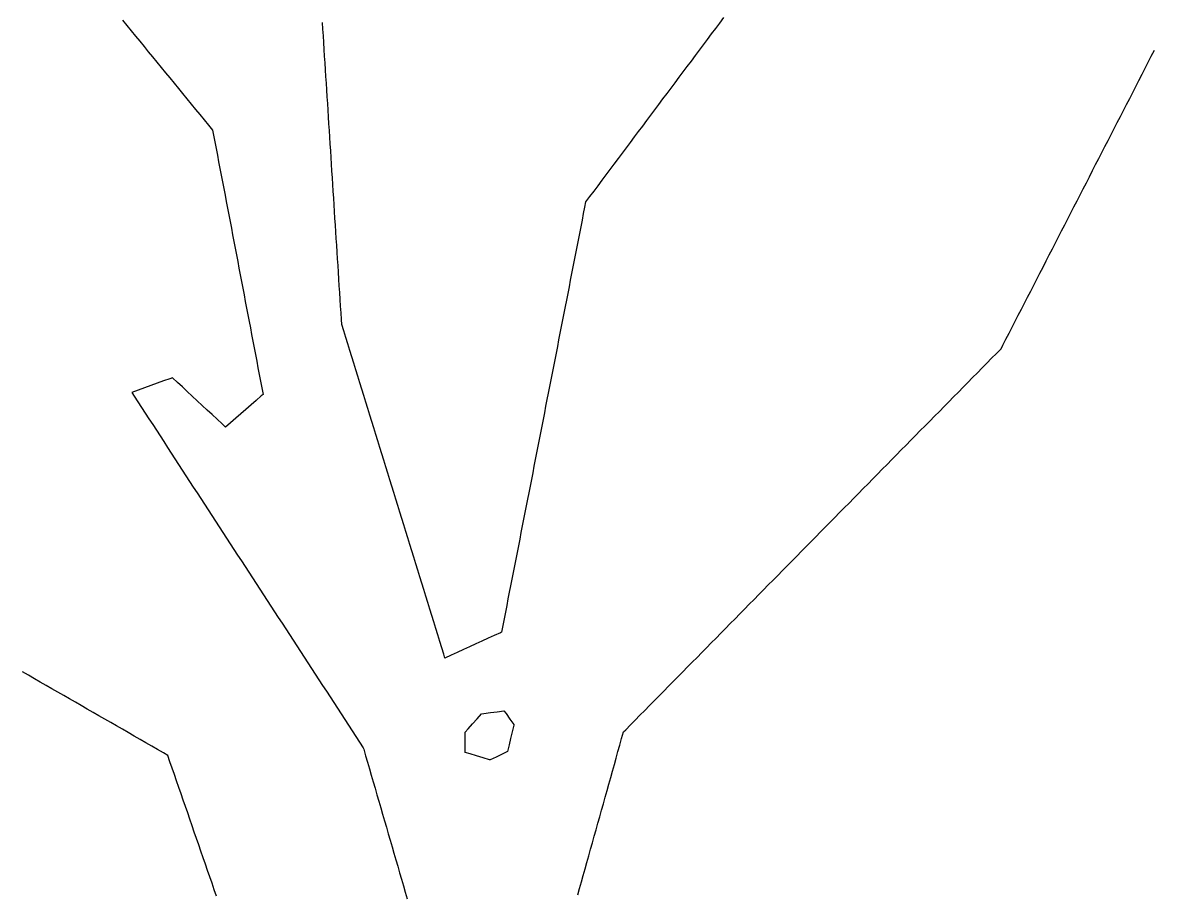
# Model space of a CAD drawing. Header units: millimetres. Extents: x 230 to 3347, y 514 to 5196.
# Drawn here: x 1522.8 to 1689.9, y 4917.3 to 5046.1 of the extents above; entities that cross this region are included whole.
import ezdxf

# ---------------------------------------------------------------- set-up
doc = ezdxf.new("R2010")
doc.units = ezdxf.units.MM
for name, color, linetype in [('ALL_HOLES', 1, 'Continuous'), ('ALL_ISLANDS', 7, 'Continuous'), ('OUTLINE_ISLAND_01', 7, 'Continuous'), ('OUTLINE_ISLAND_01_HOLE_290', 1, 'Continuous')]:
    doc.layers.add(name, color=color, linetype=linetype)

msp = doc.modelspace()

# ---------------------------------------------------------------- linework, layer by layer
at = {"layer": 'ALL_HOLES'}
msp.add_lwpolyline([(1588.1415, 4938.2715), (1588.1415, 4939.2715), (1588.1415, 4940.2715), (1588.1415, 4941.2715), (1588.5669, 4941.7505), (1589.231, 4942.4981), (1589.895, 4943.2458), (1590.5591, 4943.9935), (1590.897, 4944.0374), (1591.8887, 4944.1661), (1592.8804, 4944.2948), (1593.8721, 4944.4235), (1594.1696, 4944.0072), (1594.7511, 4943.1936), (1595.3325, 4942.38), (1595.3142, 4942.303), (1595.083, 4941.3301), (1594.8518, 4940.3572), (1594.6206, 4939.3842), (1594.3895, 4938.4113), (1593.6196, 4938.0366), (1592.7204, 4937.5989), (1591.8213, 4937.1613), (1591.7417, 4937.1852), (1590.7844, 4937.4741), (1589.827, 4937.7629), (1588.8696, 4938.0518)], close=True, dxfattribs=at)
at = {"layer": 'ALL_ISLANDS'}
for points in [[(1537.5503, 5046.4392), (1538.1837, 5045.6654), (1538.8171, 5044.8915), (1539.4505, 5044.1177), (1540.0838, 5043.3439), (1540.7172, 5042.57), (1541.3506, 5041.7962), (1541.984, 5041.0224), (1542.6174, 5040.2485), (1543.2508, 5039.4747), (1543.8842, 5038.7009), (1544.5176, 5037.927), (1545.1509, 5037.1532), (1545.7843, 5036.3794), (1546.4177, 5035.6055), (1547.0511, 5034.8317), (1547.6845, 5034.0579), (1548.3179, 5033.284), (1548.9513, 5032.5102), (1549.5847, 5031.7363), (1550.218, 5030.9625), (1550.8514, 5030.1887), (1550.9887, 5029.4683), (1551.1758, 5028.486), (1551.363, 5027.5037), (1551.5501, 5026.5213), (1551.7373, 5025.539), (1551.9244, 5024.5567), (1552.1116, 5023.5743), (1552.2987, 5022.592), (1552.4859, 5021.6097), (1552.673, 5020.6274), (1552.8602, 5019.645), (1553.0473, 5018.6627), (1553.2345, 5017.6804), (1553.4216, 5016.698), (1553.6088, 5015.7157), (1553.7959, 5014.7334), (1553.9831, 5013.751), (1554.1702, 5012.7687), (1554.3574, 5011.7864), (1554.5445, 5010.804), (1554.7317, 5009.8217), (1554.9188, 5008.8394), (1555.106, 5007.857), (1555.2931, 5006.8747), (1555.4803, 5005.8924), (1555.6674, 5004.9101), (1555.8546, 5003.9277), (1556.0417, 5002.9454), (1556.2289, 5001.9631), (1556.416, 5000.9807), (1556.6032, 4999.9984), (1556.7903, 4999.0161), (1556.9775, 4998.0337), (1557.1646, 4997.0514), (1557.3518, 4996.0691), (1557.5389, 4995.0867), (1557.7261, 4994.1044), (1557.9132, 4993.1221), (1558.1004, 4992.1397), (1558.2875, 4991.1574), (1558.0308, 4990.9337), (1557.2768, 4990.2767), (1556.5229, 4989.6198), (1555.7689, 4988.9629), (1555.015, 4988.3059), (1554.261, 4987.649), (1553.5071, 4986.992), (1552.7532, 4986.3351), (1552.2354, 4986.8165), (1551.5031, 4987.4974), (1550.7707, 4988.1784), (1550.0384, 4988.8593), (1549.3061, 4989.5402), (1548.5737, 4990.2212), (1547.8414, 4990.9021), (1547.109, 4991.583), (1546.3767, 4992.264), (1545.6443, 4992.9449), (1544.912, 4993.6258), (1544.5395, 4993.4917), (1543.5986, 4993.1529), (1542.6578, 4992.8141), (1541.7169, 4992.4753), (1540.7761, 4992.1365), (1539.8352, 4991.7976), (1538.8944, 4991.4588), (1539.2639, 4990.8913), (1539.8096, 4990.0533), (1540.3553, 4989.2153), (1540.9009, 4988.3773), (1541.4466, 4987.5393), (1541.9923, 4986.7013), (1542.538, 4985.8633), (1543.0836, 4985.0253), (1543.6293, 4984.1873), (1544.175, 4983.3493), (1544.7207, 4982.5113), (1545.2663, 4981.6733), (1545.812, 4980.8353), (1546.3577, 4979.9973), (1546.9034, 4979.1594), (1547.449, 4978.3214), (1547.9947, 4977.4834), (1548.5404, 4976.6454), (1549.0861, 4975.8074), (1549.6317, 4974.9694), (1550.1774, 4974.1314), (1550.7231, 4973.2934), (1551.2688, 4972.4554), (1551.8144, 4971.6174), (1552.3601, 4970.7794), (1552.9058, 4969.9414), (1553.4515, 4969.1034), (1553.9971, 4968.2654), (1554.5428, 4967.4274), (1555.0885, 4966.5894), (1555.6342, 4965.7514), (1556.1798, 4964.9134), (1556.7255, 4964.0754), (1557.2712, 4963.2374), (1557.8169, 4962.3994), (1558.3625, 4961.5614), (1558.9082, 4960.7234), (1559.4539, 4959.8854), (1559.9996, 4959.0474), (1560.5452, 4958.2094), (1561.0909, 4957.3714), (1561.6366, 4956.5334), (1562.1823, 4955.6954), (1562.7279, 4954.8574), (1563.2736, 4954.0194), (1563.8193, 4953.1814), (1564.365, 4952.3434), (1564.9106, 4951.5054), (1565.4563, 4950.6675), (1566.002, 4949.8295), (1566.5477, 4948.9915), (1567.0933, 4948.1535), (1567.639, 4947.3155), (1568.1847, 4946.4775), (1568.7304, 4945.6395), (1569.276, 4944.8015), (1569.8217, 4943.9635), (1570.3674, 4943.1255), (1570.9131, 4942.2875), (1571.4587, 4941.4495), (1572.0044, 4940.6115), (1572.5501, 4939.7735), (1573.0958, 4938.9355), (1573.1537, 4938.7361), (1573.4327, 4937.7758), (1573.7117, 4936.8155), (1573.9908, 4935.8553), (1574.2698, 4934.895), (1574.5488, 4933.9347), (1574.8278, 4932.9744), (1575.1069, 4932.0141), (1575.3859, 4931.0538), (1575.6649, 4930.0936), (1575.9439, 4929.1333), (1576.2229, 4928.173), (1576.502, 4927.2127), (1576.781, 4926.2524), (1577.06, 4925.2921), (1577.339, 4924.3319), (1577.6181, 4923.3716), (1577.8971, 4922.4113), (1578.1761, 4921.451), (1578.4551, 4920.4907), (1578.7342, 4919.5304), (1579.0132, 4918.5701), (1579.2922, 4917.6099), (1579.5712, 4916.6496)], [(1626.2805, 5046.8283), (1625.6818, 5046.0274), (1625.0831, 5045.2264), (1624.4844, 5044.4255), (1623.8856, 5043.6245), (1623.2869, 5042.8235), (1622.6882, 5042.0226), (1622.0895, 5041.2216), (1621.4908, 5040.4207), (1620.8921, 5039.6197), (1620.2933, 5038.8187), (1619.6946, 5038.0178), (1619.0959, 5037.2168), (1618.4972, 5036.4159), (1617.8985, 5035.6149), (1617.2997, 5034.8139), (1616.701, 5034.013), (1616.1023, 5033.212), (1615.5036, 5032.4111), (1614.9049, 5031.6101), (1614.3061, 5030.8091), (1613.7074, 5030.0082), (1613.1087, 5029.2072), (1612.51, 5028.4063), (1611.9113, 5027.6053), (1611.3126, 5026.8043), (1610.7138, 5026.0034), (1610.1151, 5025.2024), (1609.5164, 5024.4015), (1608.9177, 5023.6005), (1608.319, 5022.7995), (1607.7202, 5021.9986), (1607.1215, 5021.1976), (1606.5228, 5020.3967), (1605.9241, 5019.5957), (1605.7791, 5018.8537), (1605.5873, 5017.8722), (1605.3956, 5016.8908), (1605.2038, 5015.9093), (1605.012, 5014.9279), (1604.8202, 5013.9465), (1604.6285, 5012.965), (1604.4367, 5011.9836), (1604.2449, 5011.0022), (1604.0531, 5010.0207), (1603.8614, 5009.0393), (1603.6696, 5008.0578), (1603.4778, 5007.0764), (1603.2861, 5006.095), (1603.0943, 5005.1135), (1602.9025, 5004.1321), (1602.7107, 5003.1506), (1602.519, 5002.1692), (1602.3272, 5001.1878), (1602.1354, 5000.2063), (1601.9437, 4999.2249), (1601.7519, 4998.2434), (1601.5601, 4997.262), (1601.3683, 4996.2806), (1601.1766, 4995.2991), (1600.9848, 4994.3177), (1600.793, 4993.3362), (1600.6013, 4992.3548), (1600.4095, 4991.3734), (1600.2177, 4990.3919), (1600.0259, 4989.4105), (1599.8342, 4988.429), (1599.6424, 4987.4476), (1599.4506, 4986.4662), (1599.2588, 4985.4847), (1599.0671, 4984.5033), (1598.8753, 4983.5218), (1598.6835, 4982.5404), (1598.4918, 4981.559), (1598.3, 4980.5775), (1598.1082, 4979.5961), (1597.9164, 4978.6146), (1597.7247, 4977.6332), (1597.5329, 4976.6518), (1597.3411, 4975.6703), (1597.1494, 4974.6889), (1596.9576, 4973.7074), (1596.7658, 4972.726), (1596.574, 4971.7446), (1596.3823, 4970.7631), (1596.1905, 4969.7817), (1595.9987, 4968.8003), (1595.807, 4967.8188), (1595.6152, 4966.8374), (1595.4234, 4965.8559), (1595.2316, 4964.8745), (1595.0399, 4963.8931), (1594.8481, 4962.9116), (1594.6563, 4961.9302), (1594.4645, 4960.9487), (1594.2728, 4959.9673), (1594.081, 4958.9859), (1593.8892, 4958.0044), (1593.6975, 4957.023), (1593.5057, 4956.0415), (1593.3423, 4955.9667), (1592.4331, 4955.5502), (1591.524, 4955.1337), (1590.6149, 4954.7172), (1589.7057, 4954.3007), (1588.7966, 4953.8842), (1587.8875, 4953.4677), (1586.9783, 4953.0511), (1586.0692, 4952.6346), (1585.1601, 4952.2181), (1584.9874, 4952.7763), (1584.6919, 4953.7316), (1584.3963, 4954.687), (1584.1008, 4955.6423), (1583.8052, 4956.5976), (1583.5097, 4957.553), (1583.2142, 4958.5083), (1582.9186, 4959.4636), (1582.6231, 4960.419), (1582.3276, 4961.3743), (1582.032, 4962.3296), (1581.7365, 4963.2849), (1581.441, 4964.2403), (1581.1454, 4965.1956), (1580.8499, 4966.1509), (1580.5543, 4967.1063), (1580.2588, 4968.0616), (1579.9633, 4969.0169), (1579.6677, 4969.9723), (1579.3722, 4970.9276), (1579.0767, 4971.8829), (1578.7811, 4972.8383), (1578.4856, 4973.7936), (1578.1901, 4974.7489), (1577.8945, 4975.7043), (1577.599, 4976.6596), (1577.3034, 4977.6149), (1577.0079, 4978.5702), (1576.7124, 4979.5256), (1576.4168, 4980.4809), (1576.1213, 4981.4362), (1575.8258, 4982.3916), (1575.5302, 4983.3469), (1575.2347, 4984.3022), (1574.9391, 4985.2576), (1574.6436, 4986.2129), (1574.3481, 4987.1682), (1574.0525, 4988.1236), (1573.757, 4989.0789), (1573.4615, 4990.0342), (1573.1659, 4990.9896), (1572.8704, 4991.9449), (1572.5749, 4992.9002), (1572.2793, 4993.8556), (1571.9838, 4994.8109), (1571.6882, 4995.7662), (1571.3927, 4996.7215), (1571.0972, 4997.6769), (1570.8016, 4998.6322), (1570.5061, 4999.5875), (1570.2106, 5000.5429), (1569.915, 5001.4982), (1569.8691, 5002.2189), (1569.8056, 5003.2169), (1569.742, 5004.2149), (1569.6784, 5005.2129), (1569.6149, 5006.2108), (1569.5513, 5007.2088), (1569.4877, 5008.2068), (1569.4242, 5009.2048), (1569.3606, 5010.2027), (1569.297, 5011.2007), (1569.2335, 5012.1987), (1569.1699, 5013.1967), (1569.1063, 5014.1947), (1569.0428, 5015.1926), (1568.9792, 5016.1906), (1568.9156, 5017.1886), (1568.8521, 5018.1866), (1568.7885, 5019.1845), (1568.7249, 5020.1825), (1568.6614, 5021.1805), (1568.5978, 5022.1785), (1568.5342, 5023.1765), (1568.4707, 5024.1744), (1568.4071, 5025.1724), (1568.3435, 5026.1704), (1568.28, 5027.1684), (1568.2164, 5028.1663), (1568.1528, 5029.1643), (1568.0893, 5030.1623), (1568.0257, 5031.1603), (1567.9621, 5032.1583), (1567.8986, 5033.1562), (1567.835, 5034.1542), (1567.7715, 5035.1522), (1567.7079, 5036.1502), (1567.6443, 5037.1481), (1567.5808, 5038.1461), (1567.5172, 5039.1441), (1567.4536, 5040.1421), (1567.3901, 5041.1401), (1567.3265, 5042.138), (1567.2629, 5043.136), (1567.1994, 5044.134), (1567.1358, 5045.132), (1567.0722, 5046.1299)], [(1604.7783, 4917.2216), (1605.0478, 4918.1846), (1605.3173, 4919.1476), (1605.5869, 4920.1106), (1605.8564, 4921.0736), (1606.1259, 4922.0366), (1606.3954, 4922.9996), (1606.6649, 4923.9626), (1606.9345, 4924.9256), (1607.204, 4925.8886), (1607.4735, 4926.8516), (1607.743, 4927.8146), (1608.0125, 4928.7776), (1608.2821, 4929.7406), (1608.5516, 4930.7036), (1608.8211, 4931.6666), (1609.0906, 4932.6295), (1609.3601, 4933.5925), (1609.6297, 4934.5555), (1609.8992, 4935.5185), (1610.1687, 4936.4815), (1610.4382, 4937.4445), (1610.7077, 4938.4075), (1610.9773, 4939.3705), (1611.2468, 4940.3335), (1611.5163, 4941.2965), (1611.8518, 4941.6372), (1612.5535, 4942.3497), (1613.2552, 4943.0622), (1613.9568, 4943.7747), (1614.6585, 4944.4872), (1615.3602, 4945.1997), (1616.0619, 4945.9122), (1616.7635, 4946.6247), (1617.4652, 4947.3372), (1618.1669, 4948.0497), (1618.8685, 4948.7622), (1619.5702, 4949.4747), (1620.2719, 4950.1872), (1620.9735, 4950.8997), (1621.6752, 4951.6122), (1622.3769, 4952.3247), (1623.0785, 4953.0372), (1623.7802, 4953.7497), (1624.4819, 4954.4623), (1625.1836, 4955.1748), (1625.8852, 4955.8873), (1626.5869, 4956.5998), (1627.2886, 4957.3123), (1627.9902, 4958.0248), (1628.6919, 4958.7373), (1629.3936, 4959.4498), (1630.0952, 4960.1623), (1630.7969, 4960.8748), (1631.4986, 4961.5873), (1632.2003, 4962.2998), (1632.9019, 4963.0123), (1633.6036, 4963.7248), (1634.3053, 4964.4373), (1635.0069, 4965.1498), (1635.7086, 4965.8623), (1636.4103, 4966.5748), (1637.1119, 4967.2873), (1637.8136, 4967.9998), (1638.5153, 4968.7123), (1639.2169, 4969.4248), (1639.9186, 4970.1373), (1640.6203, 4970.8498), (1641.322, 4971.5623), (1642.0236, 4972.2748), (1642.7253, 4972.9873), (1643.427, 4973.6998), (1644.1286, 4974.4123), (1644.8303, 4975.1248), (1645.532, 4975.8373), (1646.2336, 4976.5498), (1646.9353, 4977.2623), (1647.637, 4977.9748), (1648.3387, 4978.6873), (1649.0403, 4979.3998), (1649.742, 4980.1123), (1650.4437, 4980.8248), (1651.1453, 4981.5373), (1651.847, 4982.2498), (1652.5487, 4982.9623), (1653.2503, 4983.6749), (1653.952, 4984.3874), (1654.6537, 4985.0999), (1655.3553, 4985.8124), (1656.057, 4986.5249), (1656.7587, 4987.2374), (1657.4604, 4987.9499), (1658.162, 4988.6624), (1658.8637, 4989.3749), (1659.5654, 4990.0874), (1660.267, 4990.7999), (1660.9687, 4991.5124), (1661.6704, 4992.2249), (1662.372, 4992.9374), (1663.0737, 4993.6499), (1663.7754, 4994.3624), (1664.4771, 4995.0749), (1665.1787, 4995.7874), (1665.8804, 4996.4999), (1666.5821, 4997.2124), (1667.2837, 4997.9249), (1667.5408, 4998.4256), (1667.9976, 4999.3152), (1668.4544, 5000.2047), (1668.9112, 5001.0943), (1669.3679, 5001.9839), (1669.8247, 5002.8735), (1670.2815, 5003.7631), (1670.7383, 5004.6526), (1671.1951, 5005.5422), (1671.6519, 5006.4318), (1672.1086, 5007.3214), (1672.5654, 5008.2109), (1673.0222, 5009.1005), (1673.479, 5009.9901), (1673.9358, 5010.8797), (1674.3925, 5011.7693), (1674.8493, 5012.6588), (1675.3061, 5013.5484), (1675.7629, 5014.438), (1676.2197, 5015.3276), (1676.6765, 5016.2172), (1677.1332, 5017.1067), (1677.59, 5017.9963), (1678.0468, 5018.8859), (1678.5036, 5019.7755), (1678.9604, 5020.6651), (1679.4171, 5021.5546), (1679.8739, 5022.4442), (1680.3307, 5023.3338), (1680.7875, 5024.2234), (1681.2443, 5025.1129), (1681.701, 5026.0025), (1682.1578, 5026.8921), (1682.6146, 5027.7817), (1683.0714, 5028.6713), (1683.5282, 5029.5608), (1683.985, 5030.4504), (1684.4417, 5031.34), (1684.8985, 5032.2296), (1685.3553, 5033.1192), (1685.8121, 5034.0087), (1686.2689, 5034.8983), (1686.7256, 5035.7879), (1687.1824, 5036.6775), (1687.6392, 5037.5671), (1688.096, 5038.4566), (1688.5528, 5039.3462), (1689.0096, 5040.2358), (1689.4663, 5041.1254), (1689.9231, 5042.0149)], [(1551.4083, 4917.0516), (1551.0817, 4917.9968), (1550.7551, 4918.9419), (1550.4285, 4919.8871), (1550.1019, 4920.8323), (1549.7753, 4921.7774), (1549.4487, 4922.7226), (1549.1221, 4923.6678), (1548.7955, 4924.6129), (1548.4689, 4925.5581), (1548.1423, 4926.5032), (1547.8157, 4927.4484), (1547.4891, 4928.3936), (1547.1625, 4929.3387), (1546.8359, 4930.2839), (1546.5093, 4931.2291), (1546.1827, 4932.1742), (1545.8561, 4933.1194), (1545.5295, 4934.0645), (1545.2029, 4935.0097), (1544.8763, 4935.9549), (1544.5497, 4936.9), (1544.2231, 4937.8452), (1543.5932, 4938.2073), (1542.7263, 4938.7058), (1541.8593, 4939.2042), (1540.9924, 4939.7027), (1540.1255, 4940.2011), (1539.2586, 4940.6995), (1538.3916, 4941.198), (1537.5247, 4941.6964), (1536.6578, 4942.1948), (1535.7908, 4942.6933), (1534.9239, 4943.1917), (1534.057, 4943.6901), (1533.1901, 4944.1886), (1532.3231, 4944.687), (1531.4562, 4945.1854), (1530.5893, 4945.6839), (1529.7224, 4946.1823), (1528.8554, 4946.6808), (1527.9885, 4947.1792), (1527.1216, 4947.6776), (1526.2547, 4948.1761), (1525.3877, 4948.6745), (1524.5208, 4949.1729), (1523.6539, 4949.6714), (1522.7869, 4950.1698)]]:
    msp.add_lwpolyline(points, dxfattribs=at)
at = {"layer": 'OUTLINE_ISLAND_01'}
for points in [[(1537.5503, 5046.4392), (1538.1837, 5045.6654), (1538.8171, 5044.8915), (1539.4505, 5044.1177), (1540.0838, 5043.3439), (1540.7172, 5042.57), (1541.3506, 5041.7962), (1541.984, 5041.0224), (1542.6174, 5040.2485), (1543.2508, 5039.4747), (1543.8842, 5038.7009), (1544.5176, 5037.927), (1545.1509, 5037.1532), (1545.7843, 5036.3794), (1546.4177, 5035.6055), (1547.0511, 5034.8317), (1547.6845, 5034.0579), (1548.3179, 5033.284), (1548.9513, 5032.5102), (1549.5847, 5031.7363), (1550.218, 5030.9625), (1550.8514, 5030.1887), (1550.9887, 5029.4683), (1551.1758, 5028.486), (1551.363, 5027.5037), (1551.5501, 5026.5213), (1551.7373, 5025.539), (1551.9244, 5024.5567), (1552.1116, 5023.5743), (1552.2987, 5022.592), (1552.4859, 5021.6097), (1552.673, 5020.6274), (1552.8602, 5019.645), (1553.0473, 5018.6627), (1553.2345, 5017.6804), (1553.4216, 5016.698), (1553.6088, 5015.7157), (1553.7959, 5014.7334), (1553.9831, 5013.751), (1554.1702, 5012.7687), (1554.3574, 5011.7864), (1554.5445, 5010.804), (1554.7317, 5009.8217), (1554.9188, 5008.8394), (1555.106, 5007.857), (1555.2931, 5006.8747), (1555.4803, 5005.8924), (1555.6674, 5004.9101), (1555.8546, 5003.9277), (1556.0417, 5002.9454), (1556.2289, 5001.9631), (1556.416, 5000.9807), (1556.6032, 4999.9984), (1556.7903, 4999.0161), (1556.9775, 4998.0337), (1557.1646, 4997.0514), (1557.3518, 4996.0691), (1557.5389, 4995.0867), (1557.7261, 4994.1044), (1557.9132, 4993.1221), (1558.1004, 4992.1397), (1558.2875, 4991.1574), (1558.0308, 4990.9337), (1557.2768, 4990.2767), (1556.5229, 4989.6198), (1555.7689, 4988.9629), (1555.015, 4988.3059), (1554.261, 4987.649), (1553.5071, 4986.992), (1552.7532, 4986.3351), (1552.2354, 4986.8165), (1551.5031, 4987.4974), (1550.7707, 4988.1784), (1550.0384, 4988.8593), (1549.3061, 4989.5402), (1548.5737, 4990.2212), (1547.8414, 4990.9021), (1547.109, 4991.583), (1546.3767, 4992.264), (1545.6443, 4992.9449), (1544.912, 4993.6258), (1544.5395, 4993.4917), (1543.5986, 4993.1529), (1542.6578, 4992.8141), (1541.7169, 4992.4753), (1540.7761, 4992.1365), (1539.8352, 4991.7976), (1538.8944, 4991.4588), (1539.2639, 4990.8913), (1539.8096, 4990.0533), (1540.3553, 4989.2153), (1540.9009, 4988.3773), (1541.4466, 4987.5393), (1541.9923, 4986.7013), (1542.538, 4985.8633), (1543.0836, 4985.0253), (1543.6293, 4984.1873), (1544.175, 4983.3493), (1544.7207, 4982.5113), (1545.2663, 4981.6733), (1545.812, 4980.8353), (1546.3577, 4979.9973), (1546.9034, 4979.1594), (1547.449, 4978.3214), (1547.9947, 4977.4834), (1548.5404, 4976.6454), (1549.0861, 4975.8074), (1549.6317, 4974.9694), (1550.1774, 4974.1314), (1550.7231, 4973.2934), (1551.2688, 4972.4554), (1551.8144, 4971.6174), (1552.3601, 4970.7794), (1552.9058, 4969.9414), (1553.4515, 4969.1034), (1553.9971, 4968.2654), (1554.5428, 4967.4274), (1555.0885, 4966.5894), (1555.6342, 4965.7514), (1556.1798, 4964.9134), (1556.7255, 4964.0754), (1557.2712, 4963.2374), (1557.8169, 4962.3994), (1558.3625, 4961.5614), (1558.9082, 4960.7234), (1559.4539, 4959.8854), (1559.9996, 4959.0474), (1560.5452, 4958.2094), (1561.0909, 4957.3714), (1561.6366, 4956.5334), (1562.1823, 4955.6954), (1562.7279, 4954.8574), (1563.2736, 4954.0194), (1563.8193, 4953.1814), (1564.365, 4952.3434), (1564.9106, 4951.5054), (1565.4563, 4950.6675), (1566.002, 4949.8295), (1566.5477, 4948.9915), (1567.0933, 4948.1535), (1567.639, 4947.3155), (1568.1847, 4946.4775), (1568.7304, 4945.6395), (1569.276, 4944.8015), (1569.8217, 4943.9635), (1570.3674, 4943.1255), (1570.9131, 4942.2875), (1571.4587, 4941.4495), (1572.0044, 4940.6115), (1572.5501, 4939.7735), (1573.0958, 4938.9355), (1573.1537, 4938.7361), (1573.4327, 4937.7758), (1573.7117, 4936.8155), (1573.9908, 4935.8553), (1574.2698, 4934.895), (1574.5488, 4933.9347), (1574.8278, 4932.9744), (1575.1069, 4932.0141), (1575.3859, 4931.0538), (1575.6649, 4930.0936), (1575.9439, 4929.1333), (1576.2229, 4928.173), (1576.502, 4927.2127), (1576.781, 4926.2524), (1577.06, 4925.2921), (1577.339, 4924.3319), (1577.6181, 4923.3716), (1577.8971, 4922.4113), (1578.1761, 4921.451), (1578.4551, 4920.4907), (1578.7342, 4919.5304), (1579.0132, 4918.5701), (1579.2922, 4917.6099), (1579.5712, 4916.6496)], [(1626.2805, 5046.8283), (1625.6818, 5046.0274), (1625.0831, 5045.2264), (1624.4844, 5044.4255), (1623.8856, 5043.6245), (1623.2869, 5042.8235), (1622.6882, 5042.0226), (1622.0895, 5041.2216), (1621.4908, 5040.4207), (1620.8921, 5039.6197), (1620.2933, 5038.8187), (1619.6946, 5038.0178), (1619.0959, 5037.2168), (1618.4972, 5036.4159), (1617.8985, 5035.6149), (1617.2997, 5034.8139), (1616.701, 5034.013), (1616.1023, 5033.212), (1615.5036, 5032.4111), (1614.9049, 5031.6101), (1614.3061, 5030.8091), (1613.7074, 5030.0082), (1613.1087, 5029.2072), (1612.51, 5028.4063), (1611.9113, 5027.6053), (1611.3126, 5026.8043), (1610.7138, 5026.0034), (1610.1151, 5025.2024), (1609.5164, 5024.4015), (1608.9177, 5023.6005), (1608.319, 5022.7995), (1607.7202, 5021.9986), (1607.1215, 5021.1976), (1606.5228, 5020.3967), (1605.9241, 5019.5957), (1605.7791, 5018.8537), (1605.5873, 5017.8722), (1605.3956, 5016.8908), (1605.2038, 5015.9093), (1605.012, 5014.9279), (1604.8202, 5013.9465), (1604.6285, 5012.965), (1604.4367, 5011.9836), (1604.2449, 5011.0022), (1604.0531, 5010.0207), (1603.8614, 5009.0393), (1603.6696, 5008.0578), (1603.4778, 5007.0764), (1603.2861, 5006.095), (1603.0943, 5005.1135), (1602.9025, 5004.1321), (1602.7107, 5003.1506), (1602.519, 5002.1692), (1602.3272, 5001.1878), (1602.1354, 5000.2063), (1601.9437, 4999.2249), (1601.7519, 4998.2434), (1601.5601, 4997.262), (1601.3683, 4996.2806), (1601.1766, 4995.2991), (1600.9848, 4994.3177), (1600.793, 4993.3362), (1600.6013, 4992.3548), (1600.4095, 4991.3734), (1600.2177, 4990.3919), (1600.0259, 4989.4105), (1599.8342, 4988.429), (1599.6424, 4987.4476), (1599.4506, 4986.4662), (1599.2588, 4985.4847), (1599.0671, 4984.5033), (1598.8753, 4983.5218), (1598.6835, 4982.5404), (1598.4918, 4981.559), (1598.3, 4980.5775), (1598.1082, 4979.5961), (1597.9164, 4978.6146), (1597.7247, 4977.6332), (1597.5329, 4976.6518), (1597.3411, 4975.6703), (1597.1494, 4974.6889), (1596.9576, 4973.7074), (1596.7658, 4972.726), (1596.574, 4971.7446), (1596.3823, 4970.7631), (1596.1905, 4969.7817), (1595.9987, 4968.8003), (1595.807, 4967.8188), (1595.6152, 4966.8374), (1595.4234, 4965.8559), (1595.2316, 4964.8745), (1595.0399, 4963.8931), (1594.8481, 4962.9116), (1594.6563, 4961.9302), (1594.4645, 4960.9487), (1594.2728, 4959.9673), (1594.081, 4958.9859), (1593.8892, 4958.0044), (1593.6975, 4957.023), (1593.5057, 4956.0415), (1593.3423, 4955.9667), (1592.4331, 4955.5502), (1591.524, 4955.1337), (1590.6149, 4954.7172), (1589.7057, 4954.3007), (1588.7966, 4953.8842), (1587.8875, 4953.4677), (1586.9783, 4953.0511), (1586.0692, 4952.6346), (1585.1601, 4952.2181), (1584.9874, 4952.7763), (1584.6919, 4953.7316), (1584.3963, 4954.687), (1584.1008, 4955.6423), (1583.8052, 4956.5976), (1583.5097, 4957.553), (1583.2142, 4958.5083), (1582.9186, 4959.4636), (1582.6231, 4960.419), (1582.3276, 4961.3743), (1582.032, 4962.3296), (1581.7365, 4963.2849), (1581.441, 4964.2403), (1581.1454, 4965.1956), (1580.8499, 4966.1509), (1580.5543, 4967.1063), (1580.2588, 4968.0616), (1579.9633, 4969.0169), (1579.6677, 4969.9723), (1579.3722, 4970.9276), (1579.0767, 4971.8829), (1578.7811, 4972.8383), (1578.4856, 4973.7936), (1578.1901, 4974.7489), (1577.8945, 4975.7043), (1577.599, 4976.6596), (1577.3034, 4977.6149), (1577.0079, 4978.5702), (1576.7124, 4979.5256), (1576.4168, 4980.4809), (1576.1213, 4981.4362), (1575.8258, 4982.3916), (1575.5302, 4983.3469), (1575.2347, 4984.3022), (1574.9391, 4985.2576), (1574.6436, 4986.2129), (1574.3481, 4987.1682), (1574.0525, 4988.1236), (1573.757, 4989.0789), (1573.4615, 4990.0342), (1573.1659, 4990.9896), (1572.8704, 4991.9449), (1572.5749, 4992.9002), (1572.2793, 4993.8556), (1571.9838, 4994.8109), (1571.6882, 4995.7662), (1571.3927, 4996.7215), (1571.0972, 4997.6769), (1570.8016, 4998.6322), (1570.5061, 4999.5875), (1570.2106, 5000.5429), (1569.915, 5001.4982), (1569.8691, 5002.2189), (1569.8056, 5003.2169), (1569.742, 5004.2149), (1569.6784, 5005.2129), (1569.6149, 5006.2108), (1569.5513, 5007.2088), (1569.4877, 5008.2068), (1569.4242, 5009.2048), (1569.3606, 5010.2027), (1569.297, 5011.2007), (1569.2335, 5012.1987), (1569.1699, 5013.1967), (1569.1063, 5014.1947), (1569.0428, 5015.1926), (1568.9792, 5016.1906), (1568.9156, 5017.1886), (1568.8521, 5018.1866), (1568.7885, 5019.1845), (1568.7249, 5020.1825), (1568.6614, 5021.1805), (1568.5978, 5022.1785), (1568.5342, 5023.1765), (1568.4707, 5024.1744), (1568.4071, 5025.1724), (1568.3435, 5026.1704), (1568.28, 5027.1684), (1568.2164, 5028.1663), (1568.1528, 5029.1643), (1568.0893, 5030.1623), (1568.0257, 5031.1603), (1567.9621, 5032.1583), (1567.8986, 5033.1562), (1567.835, 5034.1542), (1567.7715, 5035.1522), (1567.7079, 5036.1502), (1567.6443, 5037.1481), (1567.5808, 5038.1461), (1567.5172, 5039.1441), (1567.4536, 5040.1421), (1567.3901, 5041.1401), (1567.3265, 5042.138), (1567.2629, 5043.136), (1567.1994, 5044.134), (1567.1358, 5045.132), (1567.0722, 5046.1299)], [(1604.7783, 4917.2216), (1605.0478, 4918.1846), (1605.3173, 4919.1476), (1605.5869, 4920.1106), (1605.8564, 4921.0736), (1606.1259, 4922.0366), (1606.3954, 4922.9996), (1606.6649, 4923.9626), (1606.9345, 4924.9256), (1607.204, 4925.8886), (1607.4735, 4926.8516), (1607.743, 4927.8146), (1608.0125, 4928.7776), (1608.2821, 4929.7406), (1608.5516, 4930.7036), (1608.8211, 4931.6666), (1609.0906, 4932.6295), (1609.3601, 4933.5925), (1609.6297, 4934.5555), (1609.8992, 4935.5185), (1610.1687, 4936.4815), (1610.4382, 4937.4445), (1610.7077, 4938.4075), (1610.9773, 4939.3705), (1611.2468, 4940.3335), (1611.5163, 4941.2965), (1611.8518, 4941.6372), (1612.5535, 4942.3497), (1613.2552, 4943.0622), (1613.9568, 4943.7747), (1614.6585, 4944.4872), (1615.3602, 4945.1997), (1616.0619, 4945.9122), (1616.7635, 4946.6247), (1617.4652, 4947.3372), (1618.1669, 4948.0497), (1618.8685, 4948.7622), (1619.5702, 4949.4747), (1620.2719, 4950.1872), (1620.9735, 4950.8997), (1621.6752, 4951.6122), (1622.3769, 4952.3247), (1623.0785, 4953.0372), (1623.7802, 4953.7497), (1624.4819, 4954.4623), (1625.1836, 4955.1748), (1625.8852, 4955.8873), (1626.5869, 4956.5998), (1627.2886, 4957.3123), (1627.9902, 4958.0248), (1628.6919, 4958.7373), (1629.3936, 4959.4498), (1630.0952, 4960.1623), (1630.7969, 4960.8748), (1631.4986, 4961.5873), (1632.2003, 4962.2998), (1632.9019, 4963.0123), (1633.6036, 4963.7248), (1634.3053, 4964.4373), (1635.0069, 4965.1498), (1635.7086, 4965.8623), (1636.4103, 4966.5748), (1637.1119, 4967.2873), (1637.8136, 4967.9998), (1638.5153, 4968.7123), (1639.2169, 4969.4248), (1639.9186, 4970.1373), (1640.6203, 4970.8498), (1641.322, 4971.5623), (1642.0236, 4972.2748), (1642.7253, 4972.9873), (1643.427, 4973.6998), (1644.1286, 4974.4123), (1644.8303, 4975.1248), (1645.532, 4975.8373), (1646.2336, 4976.5498), (1646.9353, 4977.2623), (1647.637, 4977.9748), (1648.3387, 4978.6873), (1649.0403, 4979.3998), (1649.742, 4980.1123), (1650.4437, 4980.8248), (1651.1453, 4981.5373), (1651.847, 4982.2498), (1652.5487, 4982.9623), (1653.2503, 4983.6749), (1653.952, 4984.3874), (1654.6537, 4985.0999), (1655.3553, 4985.8124), (1656.057, 4986.5249), (1656.7587, 4987.2374), (1657.4604, 4987.9499), (1658.162, 4988.6624), (1658.8637, 4989.3749), (1659.5654, 4990.0874), (1660.267, 4990.7999), (1660.9687, 4991.5124), (1661.6704, 4992.2249), (1662.372, 4992.9374), (1663.0737, 4993.6499), (1663.7754, 4994.3624), (1664.4771, 4995.0749), (1665.1787, 4995.7874), (1665.8804, 4996.4999), (1666.5821, 4997.2124), (1667.2837, 4997.9249), (1667.5408, 4998.4256), (1667.9976, 4999.3152), (1668.4544, 5000.2047), (1668.9112, 5001.0943), (1669.3679, 5001.9839), (1669.8247, 5002.8735), (1670.2815, 5003.7631), (1670.7383, 5004.6526), (1671.1951, 5005.5422), (1671.6519, 5006.4318), (1672.1086, 5007.3214), (1672.5654, 5008.2109), (1673.0222, 5009.1005), (1673.479, 5009.9901), (1673.9358, 5010.8797), (1674.3925, 5011.7693), (1674.8493, 5012.6588), (1675.3061, 5013.5484), (1675.7629, 5014.438), (1676.2197, 5015.3276), (1676.6765, 5016.2172), (1677.1332, 5017.1067), (1677.59, 5017.9963), (1678.0468, 5018.8859), (1678.5036, 5019.7755), (1678.9604, 5020.6651), (1679.4171, 5021.5546), (1679.8739, 5022.4442), (1680.3307, 5023.3338), (1680.7875, 5024.2234), (1681.2443, 5025.1129), (1681.701, 5026.0025), (1682.1578, 5026.8921), (1682.6146, 5027.7817), (1683.0714, 5028.6713), (1683.5282, 5029.5608), (1683.985, 5030.4504), (1684.4417, 5031.34), (1684.8985, 5032.2296), (1685.3553, 5033.1192), (1685.8121, 5034.0087), (1686.2689, 5034.8983), (1686.7256, 5035.7879), (1687.1824, 5036.6775), (1687.6392, 5037.5671), (1688.096, 5038.4566), (1688.5528, 5039.3462), (1689.0096, 5040.2358), (1689.4663, 5041.1254), (1689.9231, 5042.0149)], [(1551.4083, 4917.0516), (1551.0817, 4917.9968), (1550.7551, 4918.9419), (1550.4285, 4919.8871), (1550.1019, 4920.8323), (1549.7753, 4921.7774), (1549.4487, 4922.7226), (1549.1221, 4923.6678), (1548.7955, 4924.6129), (1548.4689, 4925.5581), (1548.1423, 4926.5032), (1547.8157, 4927.4484), (1547.4891, 4928.3936), (1547.1625, 4929.3387), (1546.8359, 4930.2839), (1546.5093, 4931.2291), (1546.1827, 4932.1742), (1545.8561, 4933.1194), (1545.5295, 4934.0645), (1545.2029, 4935.0097), (1544.8763, 4935.9549), (1544.5497, 4936.9), (1544.2231, 4937.8452), (1543.5932, 4938.2073), (1542.7263, 4938.7058), (1541.8593, 4939.2042), (1540.9924, 4939.7027), (1540.1255, 4940.2011), (1539.2586, 4940.6995), (1538.3916, 4941.198), (1537.5247, 4941.6964), (1536.6578, 4942.1948), (1535.7908, 4942.6933), (1534.9239, 4943.1917), (1534.057, 4943.6901), (1533.1901, 4944.1886), (1532.3231, 4944.687), (1531.4562, 4945.1854), (1530.5893, 4945.6839), (1529.7224, 4946.1823), (1528.8554, 4946.6808), (1527.9885, 4947.1792), (1527.1216, 4947.6776), (1526.2547, 4948.1761), (1525.3877, 4948.6745), (1524.5208, 4949.1729), (1523.6539, 4949.6714), (1522.7869, 4950.1698)]]:
    msp.add_lwpolyline(points, dxfattribs=at)
at = {"layer": 'OUTLINE_ISLAND_01_HOLE_290'}
msp.add_lwpolyline([(1588.1415, 4938.2715), (1588.1415, 4939.2715), (1588.1415, 4940.2715), (1588.1415, 4941.2715), (1588.5669, 4941.7505), (1589.231, 4942.4981), (1589.895, 4943.2458), (1590.5591, 4943.9935), (1590.897, 4944.0374), (1591.8887, 4944.1661), (1592.8804, 4944.2948), (1593.8721, 4944.4235), (1594.1696, 4944.0072), (1594.7511, 4943.1936), (1595.3325, 4942.38), (1595.3142, 4942.303), (1595.083, 4941.3301), (1594.8518, 4940.3572), (1594.6206, 4939.3842), (1594.3895, 4938.4113), (1593.6196, 4938.0366), (1592.7204, 4937.5989), (1591.8213, 4937.1613), (1591.7417, 4937.1852), (1590.7844, 4937.4741), (1589.827, 4937.7629), (1588.8696, 4938.0518)], close=True, dxfattribs=at)

doc.saveas('drawing.dxf')
